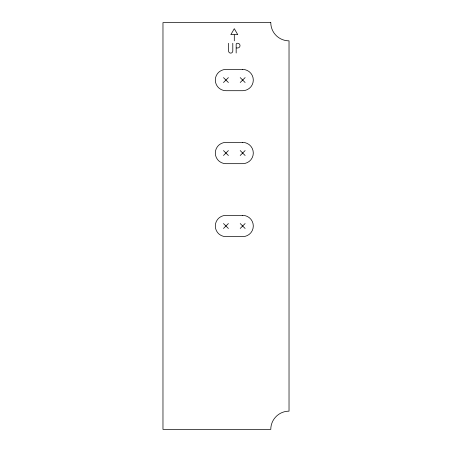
<?xml version="1.0" encoding="UTF-8"?>
<svg xmlns="http://www.w3.org/2000/svg" width="452" height="452" viewBox="0 0 452 452"><rect width="100%" height="100%" fill="white"/><g stroke="black" fill="none" stroke-linecap="round" stroke-linejoin="round"><path stroke-width="0.68" d="M223.486 82.518L228.396 77.608M240.204 82.518L245.12 77.608M223.486 155.488L228.396 150.578M240.204 155.488L245.12 150.578M223.486 228.458L228.396 223.542M240.204 228.458L245.12 223.542M234.057 34.646L230.853 34.646L234.3 28.679L237.746 34.646L234.3 34.646L234.3 40.844M236.413 47.963L237.667 47.963A2.345 2.345 0 0 0 240.012 45.618A2.345 2.345 0 0 0 237.667 43.273L237.311 43.273A1.141 1.141 0 0 0 236.17 44.415L236.17 53.003M240.204 77.608L245.12 82.518M223.486 77.608L228.396 82.518M240.204 150.578L245.12 155.488M223.486 150.578L228.396 155.488M240.204 223.542L245.12 228.458M223.486 223.542L228.396 228.458M232.791 43.273L232.791 51.008A2.102 2.102 0 0 1 230.689 53.11A2.102 2.102 0 0 1 228.588 51.008L228.588 43.273M270.782 22.6L162.974 22.6L162.974 429.4L270.782 429.4A18.244 18.244 0 0 1 289.026 411.156L289.026 40.844A18.244 18.244 0 0 1 270.782 22.6M242.662 69.422L225.938 69.422A10.639 10.639 0 0 0 215.299 80.06A10.639 10.639 0 0 0 225.938 90.705L242.662 90.705A10.639 10.639 0 0 0 253.301 80.06A10.639 10.639 0 0 0 242.662 69.422M242.662 142.391L225.938 142.391A10.639 10.639 0 0 0 215.299 153.03A10.639 10.639 0 0 0 225.938 163.675L242.662 163.675A10.639 10.639 0 0 0 253.301 153.03A10.639 10.639 0 0 0 242.662 142.391M242.662 215.361L225.938 215.361A10.639 10.639 0 0 0 215.299 226A10.639 10.639 0 0 0 225.938 236.639L242.662 236.639A10.639 10.639 0 0 0 253.301 226A10.639 10.639 0 0 0 242.662 215.361"/></g></svg>
